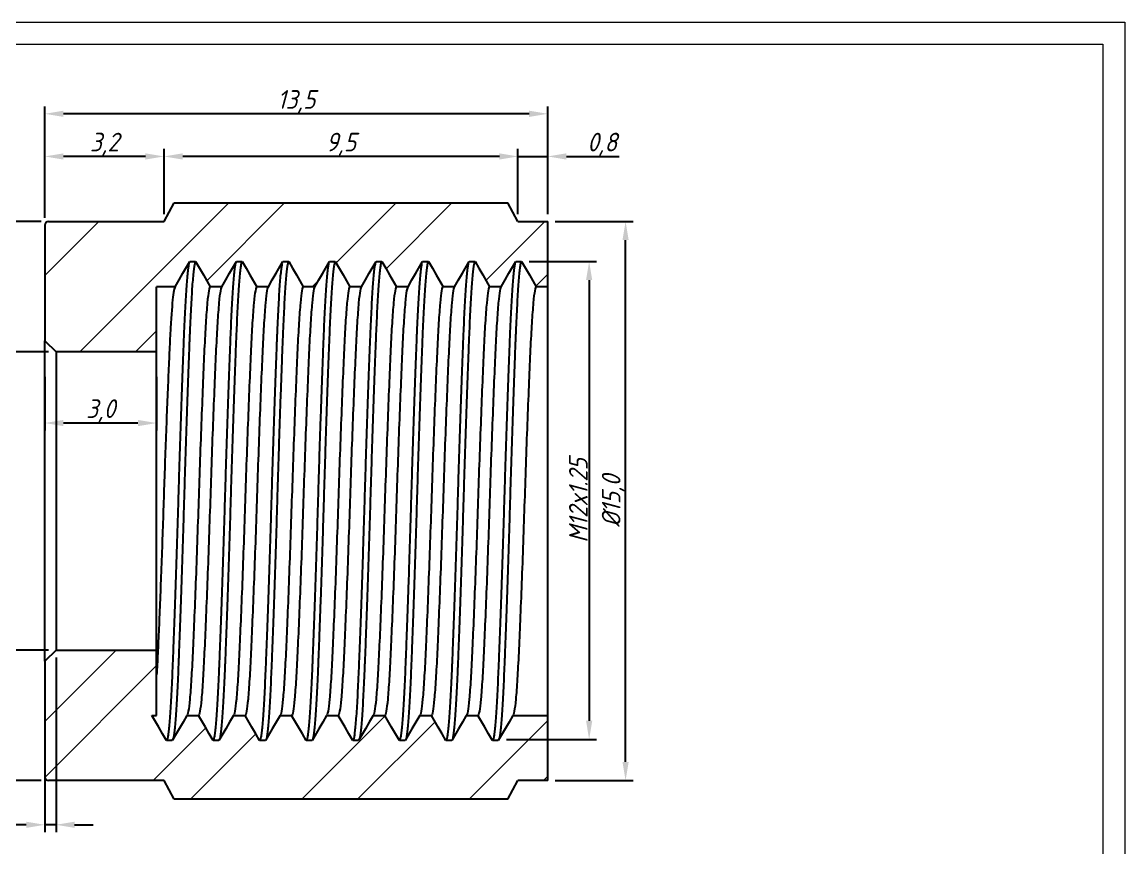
# Model space of a CAD drawing. Header units: millimetres. Extents: x 911.1 to 971.4, y 591.9 to 633.9.
# Drawn here: x 941.78 to 971.38, y 611.78 to 633.94 of the extents above; entities that cross this region are included whole.
import ezdxf

# ---------------------------------------------------------------- set-up
doc = ezdxf.new("R2010")
doc.units = ezdxf.units.MM
doc.linetypes.add('SLD-Solid', pattern=[0])
doc.styles.add('GENISO', font='geniso.shx', dxfattribs={"oblique": 15})
doc.dimstyles.new('Scale', dxfattribs={"dimscale": 0.2, "dimtxt": 2.5, "dimasz": 2.5, "dimexe": 1, "dimexo": 1, "dimgap": 0.2, "dimtad": 1, "dimdec": 1, "dimzin": 0, "dimtxsty": 'GENISO', "dimcen": 2.5, "dimclrd": 1, "dimclre": 1, "dimclrt": 7, "dimadec": 0, "dimazin": 0, "dimtfac": 1, "dimtdec": 1, "dimtmove": 0, "dimatfit": 3, "dimfxl": 1, "dimtzin": 0, "dimlwd": -1, "dimlwe": -1, "dimarcsym": 0})
pattern_1 = [(45, (903.445, 540.3032), (-2.24506, 2.24506), []), (45, (904.9416, 540.3032), (-2.24506, 2.24506), [])]

# ---------------------------------------------------------------- blocks, each defined once
blk = doc.blocks.new('*D64')
at = {"color": 1, "transparency": 16777216}
for p, q in [((942.389, 628.687), (942.389, 631.676)), ((955.389, 631.476), (942.889, 631.476)), ((955.889, 628.787), (955.889, 631.676))]:
    blk.add_line(p, q, dxfattribs=at)
for points in [[(942.889, 631.559), (942.889, 631.393), (942.389, 631.476)], [(955.389, 631.559), (955.389, 631.393), (955.889, 631.476)]]:
    blk.add_solid(points, dxfattribs=at)
at = {"layer": 'Defpoints', "color": 0, "transparency": 16777216}
for p in [(942.389, 631.476), (942.389, 628.487), (955.889, 628.587)]:
    blk.add_point(p, dxfattribs=at)
at = {"color": 7, "transparency": 16777216, "insert": (949.139, 631.803), "char_height": 0.5, "attachment_point": 5, "style": 'GENISO'}
blk.add_mtext('13,5', dxfattribs=at)
blk = doc.blocks.new('*D65')
at = {"color": 1, "transparency": 16777216}
for p, q in [((954.589, 630.332), (954.089, 630.332)), ((955.089, 628.787), (955.089, 630.532)), ((955.089, 630.332), (955.889, 630.332)), ((955.889, 628.787), (955.889, 630.532)), ((956.389, 630.332), (957.808, 630.332))]:
    blk.add_line(p, q, dxfattribs=at)
for points in [[(954.589, 630.415), (954.589, 630.248), (955.089, 630.332)], [(956.389, 630.415), (956.389, 630.248), (955.889, 630.332)]]:
    blk.add_solid(points, dxfattribs=at)
at = {"layer": 'Defpoints', "color": 0, "transparency": 16777216}
for p in [(955.089, 630.332), (955.089, 628.587), (955.889, 628.587)]:
    blk.add_point(p, dxfattribs=at)
at = {"color": 7, "transparency": 16777216, "insert": (957.349, 630.659), "char_height": 0.5, "attachment_point": 5, "style": 'GENISO'}
blk.add_mtext('0,8', dxfattribs=at)
blk = doc.blocks.new('*D66')
at = {"color": 1, "transparency": 16777216}
for p, q in [((945.589, 628.787), (945.589, 630.532)), ((954.589, 630.332), (946.089, 630.332)), ((955.089, 628.787), (955.089, 630.532))]:
    blk.add_line(p, q, dxfattribs=at)
for points in [[(946.089, 630.415), (946.089, 630.248), (945.589, 630.332)], [(954.589, 630.415), (954.589, 630.248), (955.089, 630.332)]]:
    blk.add_solid(points, dxfattribs=at)
at = {"layer": 'Defpoints', "color": 0, "transparency": 16777216}
for p in [(945.589, 630.332), (945.589, 628.587), (955.089, 628.587)]:
    blk.add_point(p, dxfattribs=at)
at = {"color": 7, "transparency": 16777216, "insert": (950.339, 630.659), "char_height": 0.5, "attachment_point": 5, "style": 'GENISO'}
blk.add_mtext('9,5', dxfattribs=at)
blk = doc.blocks.new('*D67')
at = {"color": 1, "transparency": 16777216}
for p, q in [((942.389, 628.687), (942.389, 630.532)), ((945.089, 630.332), (942.889, 630.332)), ((945.589, 628.787), (945.589, 630.532))]:
    blk.add_line(p, q, dxfattribs=at)
for points in [[(942.889, 630.415), (942.889, 630.248), (942.389, 630.332)], [(945.089, 630.415), (945.089, 630.248), (945.589, 630.332)]]:
    blk.add_solid(points, dxfattribs=at)
at = {"layer": 'Defpoints', "color": 0, "transparency": 16777216}
for p in [(942.389, 630.332), (942.389, 628.487), (945.589, 628.587)]:
    blk.add_point(p, dxfattribs=at)
at = {"color": 7, "transparency": 16777216, "insert": (943.989, 630.659), "char_height": 0.5, "attachment_point": 5, "style": 'GENISO'}
blk.add_mtext('3,2', dxfattribs=at)
blk = doc.blocks.new('*D69')
at = {"color": 1, "transparency": 16777216}
for p, q in [((942.289, 628.587), (939.89, 628.587)), ((940.09, 628.087), (940.09, 614.087)), ((942.289, 613.587), (939.89, 613.587))]:
    blk.add_line(p, q, dxfattribs=at)
for points in [[(940.007, 628.087), (940.173, 628.087), (940.09, 628.587)], [(940.007, 614.087), (940.173, 614.087), (940.09, 613.587)]]:
    blk.add_solid(points, dxfattribs=at)
at = {"layer": 'Defpoints', "color": 0, "transparency": 16777216}
for p in [(942.489, 628.587), (940.09, 613.587), (942.489, 613.587)]:
    blk.add_point(p, dxfattribs=at)
at = {"color": 7, "transparency": 16777216, "insert": (939.762, 621.087), "char_height": 0.5, "attachment_point": 5, "rotation": 90, "style": 'GENISO'}
blk.add_mtext('%%C15,0', dxfattribs=at)
blk = doc.blocks.new('*D70')
at = {"color": 1, "transparency": 16777216}
for p, q in [((942.489, 625.087), (941.031, 625.087)), ((941.231, 617.587), (941.231, 624.587)), ((942.489, 617.087), (941.031, 617.087))]:
    blk.add_line(p, q, dxfattribs=at)
for points in [[(941.147, 624.587), (941.314, 624.587), (941.231, 625.087)], [(941.147, 617.587), (941.314, 617.587), (941.231, 617.087)]]:
    blk.add_solid(points, dxfattribs=at)
at = {"layer": 'Defpoints', "color": 0, "transparency": 16777216}
for p in [(941.231, 625.087), (942.689, 625.087), (942.689, 617.087)]:
    blk.add_point(p, dxfattribs=at)
at = {"color": 7, "transparency": 16777216, "insert": (940.903, 621.087), "char_height": 0.5, "attachment_point": 5, "rotation": 90, "style": 'GENISO'}
blk.add_mtext('%%C8,0', dxfattribs=at)
blk = doc.blocks.new('*D71')
at = {"color": 1, "transparency": 16777216}
for p, q in [((942.689, 616.887), (942.689, 612.201)), ((942.389, 616.587), (942.389, 612.201)), ((941.889, 612.401), (939.006, 612.401)), ((942.689, 612.401), (942.389, 612.401)), ((943.189, 612.401), (943.689, 612.401))]:
    blk.add_line(p, q, dxfattribs=at)
for points in [[(941.889, 612.484), (941.889, 612.317), (942.389, 612.401)], [(943.189, 612.484), (943.189, 612.317), (942.689, 612.401)]]:
    blk.add_solid(points, dxfattribs=at)
at = {"layer": 'Defpoints', "color": 0, "transparency": 16777216}
for p in [(942.689, 617.087), (942.389, 616.787), (942.389, 612.401)]:
    blk.add_point(p, dxfattribs=at)
at = {"color": 7, "transparency": 16777216, "insert": (940.197, 612.728), "char_height": 0.5, "attachment_point": 5, "style": 'GENISO'}
blk.add_mtext('0,3x45%%D', dxfattribs=at)
blk = doc.blocks.new('*D72')
at = {"color": 1, "transparency": 16777216}
for p, q in [((942.389, 624.421), (942.389, 622.979)), ((945.389, 624.421), (945.389, 622.979)), ((944.889, 623.179), (942.889, 623.179))]:
    blk.add_line(p, q, dxfattribs=at)
for points in [[(942.889, 623.263), (942.889, 623.096), (942.389, 623.179)], [(944.889, 623.263), (944.889, 623.096), (945.389, 623.179)]]:
    blk.add_solid(points, dxfattribs=at)
at = {"layer": 'Defpoints', "color": 0, "transparency": 16777216}
for p in [(942.389, 624.621), (945.389, 624.621), (942.389, 623.179)]:
    blk.add_point(p, dxfattribs=at)
at = {"color": 7, "transparency": 16777216, "insert": (943.889, 623.507), "char_height": 0.5, "attachment_point": 5, "style": 'GENISO'}
blk.add_mtext('3,0', dxfattribs=at)
blk = doc.blocks.new('*D73')
at = {"color": 1, "transparency": 16777216}
for p, q in [((955.386, 627.514), (957.199, 627.514)), ((956.999, 627.014), (956.999, 615.192)), ((954.779, 614.692), (957.199, 614.692))]:
    blk.add_line(p, q, dxfattribs=at)
for points in [[(956.916, 627.014), (957.083, 627.014), (956.999, 627.514)], [(956.916, 615.192), (957.083, 615.192), (956.999, 614.692)]]:
    blk.add_solid(points, dxfattribs=at)
at = {"layer": 'Defpoints', "color": 0, "transparency": 16777216}
for p in [(955.186, 627.514), (954.579, 614.692), (956.999, 614.692)]:
    blk.add_point(p, dxfattribs=at)
at = {"color": 7, "transparency": 16777216, "insert": (956.709, 621.103), "char_height": 0.5, "attachment_point": 5, "rotation": 90, "style": 'GENISO'}
blk.add_mtext('M12x1.25', dxfattribs=at)
blk = doc.blocks.new('*D74')
at = {"color": 1, "transparency": 16777216}
for p, q in [((956.089, 628.587), (958.177, 628.587)), ((957.977, 614.087), (957.977, 628.087)), ((956.089, 613.587), (958.177, 613.587))]:
    blk.add_line(p, q, dxfattribs=at)
for points in [[(957.894, 628.087), (958.06, 628.087), (957.977, 628.587)], [(957.894, 614.087), (958.06, 614.087), (957.977, 613.587)]]:
    blk.add_solid(points, dxfattribs=at)
at = {"layer": 'Defpoints', "color": 0, "transparency": 16777216}
for p in [(955.889, 628.587), (957.977, 628.587), (955.889, 613.587)]:
    blk.add_point(p, dxfattribs=at)
at = {"color": 7, "transparency": 16777216, "insert": (957.649, 621.087), "char_height": 0.5, "attachment_point": 5, "rotation": 90, "style": 'GENISO'}
blk.add_mtext('%%C15,0', dxfattribs=at)

msp = doc.modelspace()

# ---------------------------------------------------------------- hatches: boundary and pattern name
at = {"linetype": 'Continuous', "lineweight": 18}
h = msp.add_hatch(dxfattribs=at)
h.set_pattern_fill('ANSI32', color=256, scale=0.333333, style=0)
h.set_pattern_definition(pattern_1)
edge = h.paths.add_edge_path(flags=0)
edge.add_line((953.389, 626.837), (953.78, 627.514))
edge.add_line((953.78, 627.514), (953.936, 627.514))
edge.add_line((953.936, 627.514), (954.327, 626.837))
edge.add_line((954.327, 626.837), (954.639, 626.837))
edge.add_line((954.639, 626.837), (955.03, 627.514))
edge.add_line((955.03, 627.514), (955.186, 627.514))
edge.add_line((955.186, 627.514), (955.577, 626.837))
edge.add_line((955.577, 626.837), (955.889, 626.837))
edge.add_line((955.889, 626.837), (955.889, 628.587))
edge.add_line((955.889, 628.587), (955.089, 628.587))
edge.add_line((955.089, 628.587), (954.819, 629.087))
edge.add_line((954.819, 629.087), (945.86, 629.087))
edge.add_line((945.86, 629.087), (945.589, 628.587))
edge.add_line((945.589, 628.587), (942.489, 628.587))
edge.add_arc((942.489, 628.487), 0.1, 90, 180)
edge.add_line((942.389, 628.487), (942.389, 625.387))
edge.add_line((942.389, 625.387), (942.689, 625.087))
edge.add_line((942.689, 625.087), (945.389, 625.087))
edge.add_line((945.389, 625.087), (945.389, 626.837))
edge.add_line((945.389, 626.837), (945.889, 626.837))
edge.add_line((945.889, 626.837), (946.28, 627.514))
edge.add_line((946.28, 627.514), (946.436, 627.514))
edge.add_line((946.436, 627.514), (946.827, 626.837))
edge.add_line((946.827, 626.837), (947.139, 626.837))
edge.add_line((947.139, 626.837), (947.53, 627.514))
edge.add_line((947.53, 627.514), (947.686, 627.514))
edge.add_line((947.686, 627.514), (948.077, 626.837))
edge.add_line((948.077, 626.837), (948.389, 626.837))
edge.add_line((948.389, 626.837), (948.78, 627.514))
edge.add_line((948.78, 627.514), (948.936, 627.514))
edge.add_line((948.936, 627.514), (949.327, 626.837))
edge.add_line((949.327, 626.837), (949.639, 626.837))
edge.add_line((949.639, 626.837), (950.03, 627.514))
edge.add_line((950.03, 627.514), (950.186, 627.514))
edge.add_line((950.186, 627.514), (950.577, 626.837))
edge.add_line((950.577, 626.837), (950.889, 626.837))
edge.add_line((950.889, 626.837), (951.28, 627.514))
edge.add_line((951.28, 627.514), (951.436, 627.514))
edge.add_line((951.436, 627.514), (951.827, 626.837))
edge.add_line((951.827, 626.837), (952.139, 626.837))
edge.add_line((952.139, 626.837), (952.53, 627.514))
edge.add_line((952.53, 627.514), (952.686, 627.514))
edge.add_line((952.686, 627.514), (953.077, 626.837))
edge.add_line((953.077, 626.837), (953.389, 626.837))
h = msp.add_hatch(dxfattribs=at)
h.set_pattern_fill('ANSI32', color=256, scale=0.333333, style=0)
h.set_pattern_definition(pattern_1)
edge = h.paths.add_edge_path(flags=0)
edge.add_line((953.311, 614.661), (953.155, 614.661))
edge.add_line((953.155, 614.661), (952.764, 615.337))
edge.add_line((952.764, 615.337), (952.452, 615.337))
edge.add_line((952.452, 615.337), (952.061, 614.661))
edge.add_line((952.061, 614.661), (951.905, 614.661))
edge.add_line((951.905, 614.661), (951.514, 615.337))
edge.add_line((951.514, 615.337), (951.202, 615.337))
edge.add_line((951.202, 615.337), (950.811, 614.661))
edge.add_line((950.811, 614.661), (950.655, 614.661))
edge.add_line((950.655, 614.661), (950.264, 615.337))
edge.add_line((950.264, 615.337), (949.952, 615.337))
edge.add_line((949.952, 615.337), (949.561, 614.661))
edge.add_line((949.561, 614.661), (949.405, 614.661))
edge.add_line((949.405, 614.661), (949.014, 615.337))
edge.add_line((949.014, 615.337), (948.702, 615.337))
edge.add_line((948.702, 615.337), (948.311, 614.661))
edge.add_line((948.311, 614.661), (948.155, 614.661))
edge.add_line((948.155, 614.661), (947.764, 615.337))
edge.add_line((947.764, 615.337), (947.452, 615.337))
edge.add_line((947.452, 615.337), (947.061, 614.661))
edge.add_line((947.061, 614.661), (946.905, 614.661))
edge.add_line((946.905, 614.661), (946.514, 615.337))
edge.add_line((946.514, 615.337), (946.202, 615.337))
edge.add_line((946.202, 615.337), (945.811, 614.661))
edge.add_line((945.811, 614.661), (945.655, 614.661))
edge.add_line((945.655, 614.661), (945.264, 615.337))
edge.add_line((945.264, 615.337), (945.389, 615.337))
edge.add_line((945.389, 615.337), (945.389, 617.087))
edge.add_line((945.389, 617.087), (942.689, 617.087))
edge.add_line((942.689, 617.087), (942.389, 616.787))
edge.add_line((942.389, 616.787), (942.389, 613.687))
edge.add_arc((942.489, 613.687), 0.1, 180, 270)
edge.add_line((942.489, 613.587), (945.589, 613.587))
edge.add_line((945.589, 613.587), (945.86, 613.087))
edge.add_line((945.86, 613.087), (954.819, 613.087))
edge.add_line((954.819, 613.087), (955.089, 613.587))
edge.add_line((955.089, 613.587), (955.889, 613.587))
edge.add_line((955.889, 613.587), (955.889, 615.337))
edge.add_line((955.889, 615.337), (954.952, 615.337))
edge.add_line((954.952, 615.337), (954.561, 614.661))
edge.add_line((954.561, 614.661), (954.405, 614.661))
edge.add_line((954.405, 614.661), (954.014, 615.337))
edge.add_line((954.014, 615.337), (953.702, 615.337))
edge.add_line((953.702, 615.337), (953.311, 614.661))

# ---------------------------------------------------------------- linework, layer by layer
at = {"linetype": 'Continuous', "lineweight": 25}
for p, q in [((945.589, 628.587), (945.86, 629.087)), ((945.86, 629.087), (954.819, 629.087)), ((955.089, 628.587), (954.819, 629.087)), ((942.389, 628.487), (942.389, 625.387)), ((942.489, 628.587), (945.589, 628.587)), ((955.089, 628.587), (955.889, 628.587)), ((955.889, 626.837), (955.889, 628.587)), ((946.28, 627.514), (946.436, 627.514)), ((947.53, 627.514), (947.686, 627.514)), ((948.78, 627.514), (948.936, 627.514)), ((950.03, 627.514), (950.186, 627.514)), ((951.28, 627.514), (951.436, 627.514)), ((952.53, 627.514), (952.686, 627.514)), ((953.78, 627.514), (953.936, 627.514)), ((955.03, 627.514), (955.186, 627.514)), ((945.889, 626.837), (945.389, 626.837)), ((945.389, 625.087), (945.389, 626.837)), ((947.139, 626.837), (946.827, 626.837)), ((948.389, 626.837), (948.077, 626.837)), ((949.639, 626.837), (949.327, 626.837)), ((950.889, 626.837), (950.577, 626.837)), ((952.139, 626.837), (951.827, 626.837)), ((953.389, 626.837), (953.077, 626.837)), ((954.639, 626.837), (954.327, 626.837)), ((955.889, 626.837), (955.577, 626.837)), ((955.889, 615.337), (955.889, 626.837)), ((942.389, 625.387), (942.689, 625.087)), ((942.389, 616.787), (942.389, 625.387)), ((945.389, 625.087), (942.689, 625.087)), ((942.689, 625.087), (942.689, 617.087)), ((945.389, 617.087), (945.389, 625.087)), ((942.689, 617.087), (942.389, 616.787)), ((942.689, 617.087), (945.389, 617.087)), ((945.389, 615.337), (945.389, 617.087)), ((942.389, 616.787), (942.389, 613.687)), ((945.264, 615.337), (945.389, 615.337)), ((946.202, 615.337), (946.514, 615.337)), ((947.452, 615.337), (947.764, 615.337)), ((948.702, 615.337), (949.014, 615.337)), ((949.952, 615.337), (950.264, 615.337)), ((951.202, 615.337), (951.514, 615.337)), ((952.452, 615.337), (952.764, 615.337)), ((953.702, 615.337), (954.014, 615.337)), ((954.952, 615.337), (955.889, 615.337)), ((955.889, 613.587), (955.889, 615.337)), ((945.811, 614.661), (945.655, 614.661)), ((947.061, 614.661), (946.905, 614.661)), ((948.311, 614.661), (948.155, 614.661)), ((949.561, 614.661), (949.405, 614.661)), ((950.811, 614.661), (950.655, 614.661)), ((952.061, 614.661), (951.905, 614.661)), ((953.311, 614.661), (953.155, 614.661)), ((954.561, 614.661), (954.405, 614.661)), ((945.589, 613.587), (942.489, 613.587)), ((945.86, 613.087), (945.589, 613.587)), ((954.819, 613.087), (955.089, 613.587)), ((955.889, 613.587), (955.089, 613.587)), ((954.819, 613.087), (945.86, 613.087))]:
    msp.add_line(p, q, dxfattribs=at)
at = {"linetype": 'SLD-Solid', "lineweight": 15}
for points in [[(911.138, 633.937), (971.381, 633.937), (971.381, 591.855), (911.138, 591.855)], [(911.728, 633.346), (970.79, 633.346), (970.79, 592.446), (911.728, 592.446)]]:
    msp.add_lwpolyline(points, close=True, dxfattribs=at)
at = {"linetype": 'Continuous', "lineweight": 25, "flags": 128}
for points in [[(945.889, 626.837), (945.993, 627.017), (946.097, 627.197), (946.28, 627.514)], [(946.436, 627.514), (946.54, 627.334), (946.644, 627.154), (946.827, 626.837)], [(947.139, 626.837), (947.243, 627.017), (947.347, 627.197), (947.53, 627.514)], [(947.686, 627.514), (947.79, 627.334), (947.894, 627.154), (948.077, 626.837)], [(948.389, 626.837), (948.493, 627.017), (948.597, 627.197), (948.78, 627.514)], [(948.936, 627.514), (949.04, 627.334), (949.144, 627.154), (949.327, 626.837)], [(949.639, 626.837), (949.743, 627.017), (949.847, 627.197), (950.03, 627.514)], [(950.186, 627.514), (950.29, 627.334), (950.394, 627.154), (950.577, 626.837)], [(950.889, 626.837), (950.993, 627.017), (951.097, 627.197), (951.28, 627.514)], [(951.436, 627.514), (951.54, 627.334), (951.644, 627.154), (951.827, 626.837)], [(952.139, 626.837), (952.243, 627.017), (952.347, 627.197), (952.53, 627.514)], [(952.686, 627.514), (952.79, 627.334), (952.894, 627.154), (953.077, 626.837)], [(953.389, 626.837), (953.493, 627.017), (953.597, 627.197), (953.78, 627.514)], [(953.936, 627.514), (954.04, 627.334), (954.144, 627.154), (954.327, 626.837)], [(954.639, 626.837), (954.743, 627.017), (954.847, 627.197), (955.03, 627.514)], [(955.186, 627.514), (955.29, 627.334), (955.394, 627.154), (955.577, 626.837)], [(945.655, 614.661), (945.551, 614.84), (945.447, 615.02), (945.264, 615.337)], [(946.202, 615.337), (946.098, 615.158), (945.994, 614.978), (945.811, 614.661)], [(946.905, 614.661), (946.801, 614.84), (946.697, 615.02), (946.514, 615.337)], [(947.452, 615.337), (947.348, 615.158), (947.244, 614.978), (947.061, 614.661)], [(948.155, 614.661), (948.051, 614.84), (947.947, 615.02), (947.764, 615.337)], [(948.702, 615.337), (948.598, 615.158), (948.494, 614.978), (948.311, 614.661)], [(949.405, 614.661), (949.301, 614.84), (949.197, 615.02), (949.014, 615.337)], [(949.952, 615.337), (949.848, 615.158), (949.744, 614.978), (949.561, 614.661)], [(950.655, 614.661), (950.551, 614.84), (950.447, 615.02), (950.264, 615.337)], [(951.202, 615.337), (951.098, 615.158), (950.994, 614.978), (950.811, 614.661)], [(951.905, 614.661), (951.801, 614.84), (951.697, 615.02), (951.514, 615.337)], [(952.452, 615.337), (952.348, 615.158), (952.244, 614.978), (952.061, 614.661)], [(953.155, 614.661), (953.051, 614.84), (952.947, 615.02), (952.764, 615.337)], [(953.702, 615.337), (953.598, 615.158), (953.494, 614.978), (953.311, 614.661)], [(954.405, 614.661), (954.301, 614.84), (954.197, 615.02), (954.014, 615.337)], [(954.952, 615.337), (954.848, 615.158), (954.744, 614.978), (954.561, 614.661)]]:
    msp.add_lwpolyline(points, dxfattribs=at)
at = {"linetype": 'Continuous', "lineweight": 25}
for centre, start, end in [((942.489, 628.487), 90, 180), ((942.489, 613.687), 180, 270)]:
    msp.add_arc(centre, 0.1, start, end, dxfattribs=at)
for points, knots in [([(946.261, 627.482), (946.256, 627.463), (946.245, 627.423), (946.228, 627.301), (946.21, 627.129), (946.192, 626.91), (946.174, 626.647), (946.157, 626.346), (946.14, 626.008), (946.123, 625.635), (946.107, 625.226), (946.09, 624.78), (946.072, 624.301), (946.054, 623.793), (946.036, 623.267), (946.018, 622.728), (946, 622.183), (945.984, 621.635), (945.967, 621.084), (945.951, 620.529), (945.933, 619.972), (945.916, 619.417), (945.898, 618.872), (945.88, 618.347), (945.862, 617.848), (945.844, 617.379), (945.827, 616.941), (945.811, 616.535), (945.794, 616.16), (945.777, 615.817), (945.759, 615.512), (945.741, 615.249), (945.723, 615.033), (945.705, 614.865), (945.688, 614.747), (945.671, 614.674), (945.66, 614.665), (945.655, 614.661)], [0, 0, 0, 0, 0.025606, 0.054639, 0.08384, 0.113095, 0.141768, 0.170272, 0.198503, 0.226363, 0.254732, 0.283485, 0.312518, 0.341719, 0.370974, 0.399647, 0.428151, 0.456382, 0.484242, 0.512611, 0.541364, 0.570397, 0.599598, 0.628853, 0.657526, 0.68603, 0.714261, 0.742121, 0.77049, 0.799243, 0.828276, 0.857477, 0.886732, 0.915405, 0.943909, 0.972141, 1, 1, 1, 1]), ([(946.436, 627.514), (946.431, 627.509), (946.419, 627.5), (946.402, 627.424), (946.384, 627.302), (946.366, 627.129), (946.348, 626.91), (946.33, 626.647), (946.313, 626.346), (946.296, 626.008), (946.28, 625.635), (946.263, 625.226), (946.246, 624.78), (946.228, 624.301), (946.21, 623.793), (946.192, 623.267), (946.174, 622.728), (946.157, 622.183), (946.14, 621.635), (946.123, 621.084), (946.107, 620.529), (946.09, 619.972), (946.072, 619.417), (946.054, 618.872), (946.036, 618.347), (946.018, 617.848), (946, 617.379), (945.984, 616.941), (945.967, 616.535), (945.951, 616.16), (945.933, 615.817), (945.916, 615.512), (945.898, 615.249), (945.88, 615.033), (945.862, 614.866), (945.845, 614.749), (945.834, 614.71), (945.829, 614.692)], [0, 0, 0, 0, 0.028364, 0.057112, 0.086139, 0.115334, 0.144584, 0.173252, 0.201751, 0.229977, 0.257831, 0.286195, 0.314943, 0.34397, 0.373166, 0.402415, 0.431083, 0.459582, 0.487808, 0.515662, 0.544026, 0.572774, 0.601801, 0.630997, 0.660246, 0.688914, 0.717413, 0.745639, 0.773493, 0.801858, 0.830605, 0.859632, 0.888828, 0.918077, 0.946745, 0.975244, 1, 1, 1, 1]), ([(947.507, 627.463), (947.503, 627.45), (947.494, 627.414), (947.478, 627.3), (947.46, 627.129), (947.442, 626.91), (947.424, 626.647), (947.407, 626.346), (947.39, 626.008), (947.373, 625.635), (947.357, 625.226), (947.34, 624.78), (947.322, 624.301), (947.304, 623.793), (947.286, 623.267), (947.268, 622.728), (947.25, 622.183), (947.234, 621.635), (947.217, 621.084), (947.201, 620.529), (947.183, 619.972), (947.166, 619.417), (947.148, 618.872), (947.13, 618.347), (947.112, 617.848), (947.094, 617.379), (947.077, 616.941), (947.061, 616.535), (947.044, 616.16), (947.027, 615.817), (947.009, 615.512), (946.991, 615.249), (946.973, 615.033), (946.955, 614.865), (946.938, 614.747), (946.921, 614.674), (946.91, 614.665), (946.905, 614.661)], [0, 0, 0, 0, 0.018426, 0.047672, 0.077088, 0.106559, 0.135443, 0.164158, 0.192597, 0.220662, 0.24924, 0.278205, 0.307452, 0.336868, 0.366338, 0.395222, 0.423937, 0.452376, 0.480441, 0.50902, 0.537985, 0.567231, 0.596647, 0.626118, 0.655002, 0.683716, 0.712156, 0.740221, 0.768799, 0.797764, 0.82701, 0.856427, 0.885897, 0.914781, 0.943496, 0.971935, 1, 1, 1, 1]), ([(947.686, 627.514), (947.681, 627.509), (947.669, 627.5), (947.652, 627.424), (947.634, 627.302), (947.616, 627.129), (947.598, 626.91), (947.58, 626.647), (947.563, 626.346), (947.546, 626.008), (947.53, 625.635), (947.513, 625.226), (947.496, 624.78), (947.478, 624.301), (947.46, 623.793), (947.442, 623.267), (947.424, 622.728), (947.407, 622.183), (947.39, 621.635), (947.373, 621.084), (947.357, 620.529), (947.34, 619.972), (947.322, 619.417), (947.304, 618.872), (947.286, 618.347), (947.268, 617.848), (947.25, 617.379), (947.234, 616.941), (947.217, 616.535), (947.201, 616.16), (947.183, 615.817), (947.166, 615.512), (947.148, 615.249), (947.13, 615.033), (947.112, 614.866), (947.095, 614.749), (947.084, 614.71), (947.079, 614.692)], [0, 0, 0, 0, 0.028364, 0.057112, 0.086139, 0.115334, 0.144584, 0.173252, 0.201751, 0.229977, 0.257831, 0.286195, 0.314943, 0.34397, 0.373166, 0.402415, 0.431083, 0.459582, 0.487808, 0.515662, 0.544026, 0.572774, 0.601801, 0.630997, 0.660246, 0.688914, 0.717413, 0.745639, 0.773493, 0.801858, 0.830605, 0.859632, 0.888828, 0.918077, 0.946745, 0.975244, 1, 1, 1, 1]), ([(948.757, 627.463), (948.753, 627.45), (948.744, 627.414), (948.728, 627.3), (948.71, 627.129), (948.692, 626.91), (948.674, 626.647), (948.657, 626.346), (948.64, 626.008), (948.623, 625.635), (948.607, 625.226), (948.59, 624.78), (948.572, 624.301), (948.554, 623.793), (948.536, 623.267), (948.518, 622.728), (948.5, 622.183), (948.484, 621.635), (948.467, 621.084), (948.451, 620.529), (948.433, 619.972), (948.416, 619.417), (948.398, 618.872), (948.38, 618.347), (948.362, 617.848), (948.344, 617.379), (948.327, 616.941), (948.311, 616.535), (948.294, 616.16), (948.277, 615.817), (948.259, 615.512), (948.241, 615.249), (948.223, 615.033), (948.205, 614.865), (948.188, 614.747), (948.171, 614.674), (948.16, 614.665), (948.155, 614.661)], [0, 0, 0, 0, 0.018426, 0.047672, 0.077088, 0.106559, 0.135443, 0.164158, 0.192597, 0.220662, 0.24924, 0.278205, 0.307452, 0.336868, 0.366338, 0.395222, 0.423937, 0.452376, 0.480441, 0.50902, 0.537985, 0.567231, 0.596647, 0.626118, 0.655002, 0.683716, 0.712156, 0.740221, 0.768799, 0.797764, 0.82701, 0.856427, 0.885897, 0.914781, 0.943496, 0.971935, 1, 1, 1, 1]), ([(948.936, 627.514), (948.931, 627.509), (948.919, 627.5), (948.902, 627.424), (948.884, 627.302), (948.866, 627.129), (948.848, 626.91), (948.83, 626.647), (948.813, 626.346), (948.796, 626.008), (948.78, 625.635), (948.763, 625.226), (948.746, 624.78), (948.728, 624.301), (948.71, 623.793), (948.692, 623.267), (948.674, 622.728), (948.657, 622.183), (948.64, 621.635), (948.623, 621.084), (948.607, 620.529), (948.59, 619.972), (948.572, 619.417), (948.554, 618.872), (948.536, 618.347), (948.518, 617.848), (948.5, 617.379), (948.484, 616.941), (948.467, 616.535), (948.451, 616.16), (948.433, 615.817), (948.416, 615.512), (948.398, 615.249), (948.38, 615.033), (948.362, 614.866), (948.345, 614.749), (948.334, 614.71), (948.329, 614.692)], [0, 0, 0, 0, 0.028364, 0.057112, 0.086139, 0.115334, 0.144584, 0.173252, 0.201751, 0.229977, 0.257831, 0.286195, 0.314943, 0.34397, 0.373166, 0.402415, 0.431083, 0.459582, 0.487808, 0.515662, 0.544026, 0.572774, 0.601801, 0.630997, 0.660246, 0.688914, 0.717413, 0.745639, 0.773493, 0.801858, 0.830605, 0.859632, 0.888828, 0.918077, 0.946745, 0.975244, 1, 1, 1, 1]), ([(950.007, 627.463), (950.003, 627.45), (949.994, 627.414), (949.978, 627.3), (949.96, 627.129), (949.942, 626.91), (949.924, 626.647), (949.907, 626.346), (949.89, 626.008), (949.873, 625.635), (949.857, 625.226), (949.84, 624.78), (949.822, 624.301), (949.804, 623.793), (949.786, 623.267), (949.768, 622.728), (949.75, 622.183), (949.734, 621.635), (949.717, 621.084), (949.701, 620.529), (949.683, 619.972), (949.666, 619.417), (949.648, 618.872), (949.63, 618.347), (949.612, 617.848), (949.594, 617.379), (949.577, 616.941), (949.561, 616.535), (949.544, 616.16), (949.527, 615.817), (949.509, 615.512), (949.491, 615.249), (949.473, 615.033), (949.455, 614.865), (949.438, 614.747), (949.421, 614.674), (949.41, 614.665), (949.405, 614.661)], [0, 0, 0, 0, 0.018426, 0.047672, 0.077088, 0.106559, 0.135443, 0.164158, 0.192597, 0.220662, 0.24924, 0.278205, 0.307452, 0.336868, 0.366338, 0.395222, 0.423937, 0.452376, 0.480441, 0.50902, 0.537985, 0.567231, 0.596647, 0.626118, 0.655002, 0.683716, 0.712156, 0.740221, 0.768799, 0.797764, 0.82701, 0.856427, 0.885897, 0.914781, 0.943496, 0.971935, 1, 1, 1, 1]), ([(950.186, 627.514), (950.181, 627.509), (950.169, 627.5), (950.152, 627.424), (950.134, 627.302), (950.116, 627.129), (950.098, 626.91), (950.08, 626.647), (950.063, 626.346), (950.046, 626.008), (950.03, 625.635), (950.013, 625.226), (949.996, 624.78), (949.978, 624.301), (949.96, 623.793), (949.942, 623.267), (949.924, 622.728), (949.907, 622.183), (949.89, 621.635), (949.873, 621.084), (949.857, 620.529), (949.84, 619.972), (949.822, 619.417), (949.804, 618.872), (949.786, 618.347), (949.768, 617.848), (949.75, 617.379), (949.734, 616.941), (949.717, 616.535), (949.701, 616.16), (949.683, 615.817), (949.666, 615.512), (949.648, 615.249), (949.63, 615.033), (949.612, 614.866), (949.595, 614.749), (949.584, 614.71), (949.579, 614.692)], [0, 0, 0, 0, 0.028364, 0.057112, 0.086139, 0.115334, 0.144584, 0.173252, 0.201751, 0.229977, 0.257831, 0.286195, 0.314943, 0.34397, 0.373166, 0.402415, 0.431083, 0.459582, 0.487808, 0.515662, 0.544026, 0.572774, 0.601801, 0.630997, 0.660246, 0.688914, 0.717413, 0.745639, 0.773493, 0.801858, 0.830605, 0.859632, 0.888828, 0.918077, 0.946745, 0.975244, 1, 1, 1, 1]), ([(951.257, 627.463), (951.253, 627.45), (951.244, 627.414), (951.228, 627.3), (951.21, 627.129), (951.192, 626.91), (951.174, 626.647), (951.157, 626.346), (951.14, 626.008), (951.123, 625.635), (951.107, 625.226), (951.09, 624.78), (951.072, 624.301), (951.054, 623.793), (951.036, 623.267), (951.018, 622.728), (951, 622.183), (950.984, 621.635), (950.967, 621.084), (950.951, 620.529), (950.933, 619.972), (950.916, 619.417), (950.898, 618.872), (950.88, 618.347), (950.862, 617.848), (950.844, 617.379), (950.827, 616.941), (950.811, 616.535), (950.794, 616.16), (950.777, 615.817), (950.759, 615.512), (950.741, 615.249), (950.723, 615.033), (950.705, 614.865), (950.688, 614.747), (950.671, 614.674), (950.66, 614.665), (950.655, 614.661)], [0, 0, 0, 0, 0.018426, 0.047672, 0.077088, 0.106559, 0.135443, 0.164158, 0.192597, 0.220662, 0.24924, 0.278205, 0.307452, 0.336868, 0.366338, 0.395222, 0.423937, 0.452376, 0.480441, 0.50902, 0.537985, 0.567231, 0.596647, 0.626118, 0.655002, 0.683716, 0.712156, 0.740221, 0.768799, 0.797764, 0.82701, 0.856427, 0.885897, 0.914781, 0.943496, 0.971935, 1, 1, 1, 1]), ([(951.436, 627.514), (951.431, 627.509), (951.419, 627.5), (951.402, 627.424), (951.384, 627.302), (951.366, 627.129), (951.348, 626.91), (951.33, 626.647), (951.313, 626.346), (951.296, 626.008), (951.28, 625.635), (951.263, 625.226), (951.246, 624.78), (951.228, 624.301), (951.21, 623.793), (951.192, 623.267), (951.174, 622.728), (951.157, 622.183), (951.14, 621.635), (951.123, 621.084), (951.107, 620.529), (951.09, 619.972), (951.072, 619.417), (951.054, 618.872), (951.036, 618.347), (951.018, 617.848), (951, 617.379), (950.984, 616.941), (950.967, 616.535), (950.951, 616.16), (950.933, 615.817), (950.916, 615.512), (950.898, 615.249), (950.88, 615.033), (950.862, 614.866), (950.845, 614.749), (950.834, 614.71), (950.829, 614.692)], [0, 0, 0, 0, 0.028364, 0.057112, 0.086139, 0.115334, 0.144584, 0.173252, 0.201751, 0.229977, 0.257831, 0.286195, 0.314943, 0.34397, 0.373166, 0.402415, 0.431083, 0.459582, 0.487808, 0.515662, 0.544026, 0.572774, 0.601801, 0.630997, 0.660246, 0.688914, 0.717413, 0.745639, 0.773493, 0.801858, 0.830605, 0.859632, 0.888828, 0.918077, 0.946745, 0.975244, 1, 1, 1, 1]), ([(952.507, 627.463), (952.503, 627.45), (952.494, 627.414), (952.478, 627.3), (952.46, 627.129), (952.442, 626.91), (952.424, 626.647), (952.407, 626.346), (952.39, 626.008), (952.373, 625.635), (952.357, 625.226), (952.34, 624.78), (952.322, 624.301), (952.304, 623.793), (952.286, 623.267), (952.268, 622.728), (952.25, 622.183), (952.234, 621.635), (952.217, 621.084), (952.201, 620.529), (952.183, 619.972), (952.166, 619.417), (952.148, 618.872), (952.13, 618.347), (952.112, 617.848), (952.094, 617.379), (952.077, 616.941), (952.061, 616.535), (952.044, 616.16), (952.027, 615.817), (952.009, 615.512), (951.991, 615.249), (951.973, 615.033), (951.955, 614.865), (951.938, 614.747), (951.921, 614.674), (951.91, 614.665), (951.905, 614.661)], [0, 0, 0, 0, 0.018426, 0.047672, 0.077088, 0.106559, 0.135443, 0.164158, 0.192597, 0.220662, 0.24924, 0.278205, 0.307452, 0.336868, 0.366338, 0.395222, 0.423937, 0.452376, 0.480441, 0.50902, 0.537985, 0.567231, 0.596647, 0.626118, 0.655002, 0.683716, 0.712156, 0.740221, 0.768799, 0.797764, 0.82701, 0.856427, 0.885897, 0.914781, 0.943496, 0.971935, 1, 1, 1, 1]), ([(952.686, 627.514), (952.681, 627.509), (952.669, 627.5), (952.652, 627.424), (952.634, 627.302), (952.616, 627.129), (952.598, 626.91), (952.58, 626.647), (952.563, 626.346), (952.546, 626.008), (952.53, 625.635), (952.513, 625.226), (952.496, 624.78), (952.478, 624.301), (952.46, 623.793), (952.442, 623.267), (952.424, 622.728), (952.407, 622.183), (952.39, 621.635), (952.373, 621.084), (952.357, 620.529), (952.34, 619.972), (952.322, 619.417), (952.304, 618.872), (952.286, 618.347), (952.268, 617.848), (952.25, 617.379), (952.234, 616.941), (952.217, 616.535), (952.201, 616.16), (952.183, 615.817), (952.166, 615.512), (952.148, 615.249), (952.13, 615.033), (952.112, 614.866), (952.095, 614.749), (952.084, 614.71), (952.079, 614.692)], [0, 0, 0, 0, 0.028364, 0.057112, 0.086139, 0.115334, 0.144584, 0.173252, 0.201751, 0.229977, 0.257831, 0.286195, 0.314943, 0.34397, 0.373166, 0.402415, 0.431083, 0.459582, 0.487808, 0.515662, 0.544026, 0.572774, 0.601801, 0.630997, 0.660246, 0.688914, 0.717413, 0.745639, 0.773493, 0.801858, 0.830605, 0.859632, 0.888828, 0.918077, 0.946745, 0.975244, 1, 1, 1, 1]), ([(953.757, 627.463), (953.753, 627.45), (953.744, 627.414), (953.728, 627.3), (953.71, 627.129), (953.692, 626.91), (953.674, 626.647), (953.657, 626.346), (953.64, 626.008), (953.623, 625.635), (953.607, 625.226), (953.59, 624.78), (953.572, 624.301), (953.554, 623.793), (953.536, 623.267), (953.518, 622.728), (953.5, 622.183), (953.484, 621.635), (953.467, 621.084), (953.451, 620.529), (953.433, 619.972), (953.416, 619.417), (953.398, 618.872), (953.38, 618.347), (953.362, 617.848), (953.344, 617.379), (953.327, 616.941), (953.311, 616.535), (953.294, 616.16), (953.277, 615.817), (953.259, 615.512), (953.241, 615.249), (953.223, 615.033), (953.205, 614.865), (953.188, 614.747), (953.171, 614.674), (953.16, 614.665), (953.155, 614.661)], [0, 0, 0, 0, 0.018426, 0.047672, 0.077088, 0.106559, 0.135443, 0.164158, 0.192597, 0.220662, 0.24924, 0.278205, 0.307452, 0.336868, 0.366338, 0.395222, 0.423937, 0.452376, 0.480441, 0.50902, 0.537985, 0.567231, 0.596647, 0.626118, 0.655002, 0.683716, 0.712156, 0.740221, 0.768799, 0.797764, 0.82701, 0.856427, 0.885897, 0.914781, 0.943496, 0.971935, 1, 1, 1, 1]), ([(953.936, 627.514), (953.931, 627.509), (953.919, 627.5), (953.902, 627.424), (953.884, 627.302), (953.866, 627.129), (953.848, 626.91), (953.83, 626.647), (953.813, 626.346), (953.796, 626.008), (953.78, 625.635), (953.763, 625.226), (953.746, 624.78), (953.728, 624.301), (953.71, 623.793), (953.692, 623.267), (953.674, 622.728), (953.657, 622.183), (953.64, 621.635), (953.623, 621.084), (953.607, 620.529), (953.59, 619.972), (953.572, 619.417), (953.554, 618.872), (953.536, 618.347), (953.518, 617.848), (953.5, 617.379), (953.484, 616.941), (953.467, 616.535), (953.451, 616.16), (953.433, 615.817), (953.416, 615.512), (953.398, 615.249), (953.38, 615.033), (953.362, 614.866), (953.345, 614.749), (953.334, 614.71), (953.329, 614.692)], [0, 0, 0, 0, 0.028364, 0.057112, 0.086139, 0.115334, 0.144584, 0.173252, 0.201751, 0.229977, 0.257831, 0.286195, 0.314943, 0.34397, 0.373166, 0.402415, 0.431083, 0.459582, 0.487808, 0.515662, 0.544026, 0.572774, 0.601801, 0.630997, 0.660246, 0.688914, 0.717413, 0.745639, 0.773493, 0.801858, 0.830605, 0.859632, 0.888828, 0.918077, 0.946745, 0.975244, 1, 1, 1, 1]), ([(955.007, 627.463), (955.003, 627.45), (954.994, 627.414), (954.978, 627.3), (954.96, 627.129), (954.942, 626.91), (954.924, 626.647), (954.907, 626.346), (954.89, 626.008), (954.873, 625.635), (954.857, 625.226), (954.84, 624.78), (954.822, 624.301), (954.804, 623.793), (954.786, 623.267), (954.768, 622.728), (954.75, 622.183), (954.734, 621.635), (954.717, 621.084), (954.701, 620.529), (954.683, 619.972), (954.666, 619.417), (954.648, 618.872), (954.63, 618.347), (954.612, 617.848), (954.594, 617.379), (954.577, 616.941), (954.561, 616.535), (954.544, 616.16), (954.527, 615.817), (954.509, 615.512), (954.491, 615.249), (954.473, 615.033), (954.455, 614.865), (954.438, 614.747), (954.421, 614.674), (954.41, 614.665), (954.405, 614.661)], [0, 0, 0, 0, 0.018426, 0.047672, 0.077088, 0.106559, 0.135443, 0.164158, 0.192597, 0.220662, 0.24924, 0.278205, 0.307452, 0.336868, 0.366338, 0.395222, 0.423937, 0.452376, 0.480441, 0.50902, 0.537985, 0.567231, 0.596647, 0.626118, 0.655002, 0.683716, 0.712156, 0.740221, 0.768799, 0.797764, 0.82701, 0.856427, 0.885897, 0.914781, 0.943496, 0.971935, 1, 1, 1, 1]), ([(955.186, 627.514), (955.181, 627.509), (955.169, 627.5), (955.152, 627.424), (955.134, 627.302), (955.116, 627.129), (955.098, 626.91), (955.08, 626.647), (955.063, 626.346), (955.046, 626.008), (955.03, 625.635), (955.013, 625.226), (954.996, 624.78), (954.978, 624.301), (954.96, 623.793), (954.942, 623.267), (954.924, 622.728), (954.907, 622.183), (954.89, 621.635), (954.873, 621.084), (954.857, 620.529), (954.84, 619.972), (954.822, 619.417), (954.804, 618.872), (954.786, 618.347), (954.768, 617.848), (954.75, 617.379), (954.734, 616.941), (954.717, 616.535), (954.701, 616.16), (954.683, 615.817), (954.666, 615.512), (954.648, 615.249), (954.63, 615.033), (954.612, 614.866), (954.595, 614.749), (954.584, 614.71), (954.579, 614.692)], [0, 0, 0, 0, 0.028364, 0.057112, 0.086139, 0.115334, 0.144584, 0.173252, 0.201751, 0.229977, 0.257831, 0.286195, 0.314943, 0.34397, 0.373166, 0.402415, 0.431083, 0.459582, 0.487808, 0.515662, 0.544026, 0.572774, 0.601801, 0.630997, 0.660246, 0.688914, 0.717413, 0.745639, 0.773493, 0.801858, 0.830605, 0.859632, 0.888828, 0.918077, 0.946745, 0.975244, 1, 1, 1, 1]), ([(945.889, 626.837), (945.87, 626.837), (945.849, 626.745), (945.805, 626.368), (945.783, 626.083), (945.752, 625.55), (945.742, 625.354), (945.723, 624.937), (945.713, 624.71), (945.682, 623.978), (945.66, 623.424), (945.616, 622.261), (945.595, 621.655), (945.557, 620.478), (945.535, 619.871), (945.492, 618.711), (945.47, 618.159), (945.439, 617.432), (945.429, 617.207), (945.41, 616.793), (945.4, 616.598), (945.389, 616.422)], [0, 0, 0, 0, 0.125, 0.125, 0.25, 0.25, 0.3125, 0.3125, 0.375, 0.375, 0.5, 0.5, 0.625, 0.625, 0.75, 0.75, 0.875, 0.875, 0.9375, 0.9375, 1, 1, 1, 1]), ([(946.827, 626.837), (946.815, 626.837), (946.802, 626.802), (946.776, 626.656), (946.762, 626.545), (946.735, 626.254), (946.721, 626.072), (946.695, 625.652), (946.682, 625.412), (946.658, 624.894), (946.646, 624.604), (946.619, 623.977), (946.606, 623.64), (946.579, 622.935), (946.565, 622.569), (946.539, 621.828), (946.526, 621.454), (946.502, 620.721), (946.489, 620.347), (946.463, 619.606), (946.45, 619.239), (946.423, 618.535), (946.409, 618.197), (946.383, 617.57), (946.37, 617.281), (946.346, 616.762), (946.333, 616.523), (946.307, 616.102), (946.293, 615.921), (946.266, 615.629), (946.253, 615.519), (946.226, 615.373), (946.214, 615.337), (946.202, 615.337)], [0, 0, 0, 0, 0.0625, 0.0625, 0.125, 0.125, 0.1875, 0.1875, 0.25, 0.25, 0.3125, 0.3125, 0.375, 0.375, 0.4375, 0.4375, 0.5, 0.5, 0.5625, 0.5625, 0.625, 0.625, 0.6875, 0.6875, 0.75, 0.75, 0.8125, 0.8125, 0.875, 0.875, 0.9375, 0.9375, 1, 1, 1, 1]), ([(947.139, 626.837), (947.127, 626.837), (947.114, 626.802), (947.088, 626.656), (947.075, 626.545), (947.048, 626.254), (947.034, 626.072), (947.008, 625.652), (946.995, 625.412), (946.971, 624.894), (946.958, 624.604), (946.932, 623.977), (946.918, 623.64), (946.891, 622.935), (946.878, 622.569), (946.851, 621.828), (946.839, 621.454), (946.815, 620.721), (946.802, 620.347), (946.776, 619.606), (946.762, 619.239), (946.735, 618.535), (946.721, 618.197), (946.695, 617.57), (946.682, 617.281), (946.658, 616.762), (946.646, 616.523), (946.619, 616.102), (946.606, 615.921), (946.579, 615.629), (946.565, 615.519), (946.539, 615.373), (946.526, 615.337), (946.514, 615.337)], [0, 0, 0, 0, 0.0625, 0.0625, 0.125, 0.125, 0.1875, 0.1875, 0.25, 0.25, 0.3125, 0.3125, 0.375, 0.375, 0.4375, 0.4375, 0.5, 0.5, 0.5625, 0.5625, 0.625, 0.625, 0.6875, 0.6875, 0.75, 0.75, 0.8125, 0.8125, 0.875, 0.875, 0.9375, 0.9375, 1, 1, 1, 1]), ([(948.077, 626.837), (948.065, 626.837), (948.052, 626.802), (948.026, 626.656), (948.012, 626.545), (947.985, 626.254), (947.971, 626.072), (947.945, 625.652), (947.932, 625.412), (947.908, 624.894), (947.896, 624.604), (947.869, 623.977), (947.856, 623.64), (947.829, 622.935), (947.815, 622.569), (947.789, 621.828), (947.776, 621.454), (947.752, 620.721), (947.739, 620.347), (947.713, 619.606), (947.7, 619.239), (947.673, 618.535), (947.659, 618.197), (947.633, 617.57), (947.62, 617.281), (947.596, 616.762), (947.583, 616.523), (947.557, 616.102), (947.543, 615.921), (947.516, 615.629), (947.503, 615.519), (947.476, 615.373), (947.464, 615.337), (947.452, 615.337)], [0, 0, 0, 0, 0.0625, 0.0625, 0.125, 0.125, 0.1875, 0.1875, 0.25, 0.25, 0.3125, 0.3125, 0.375, 0.375, 0.4375, 0.4375, 0.5, 0.5, 0.5625, 0.5625, 0.625, 0.625, 0.6875, 0.6875, 0.75, 0.75, 0.8125, 0.8125, 0.875, 0.875, 0.9375, 0.9375, 1, 1, 1, 1]), ([(948.389, 626.837), (948.377, 626.837), (948.364, 626.802), (948.338, 626.656), (948.325, 626.545), (948.298, 626.254), (948.284, 626.072), (948.258, 625.652), (948.245, 625.412), (948.221, 624.894), (948.208, 624.604), (948.182, 623.977), (948.168, 623.64), (948.141, 622.935), (948.128, 622.569), (948.101, 621.828), (948.089, 621.454), (948.065, 620.721), (948.052, 620.347), (948.026, 619.606), (948.012, 619.239), (947.985, 618.535), (947.971, 618.197), (947.945, 617.57), (947.932, 617.281), (947.908, 616.762), (947.896, 616.523), (947.869, 616.102), (947.856, 615.921), (947.829, 615.629), (947.815, 615.519), (947.789, 615.373), (947.776, 615.337), (947.764, 615.337)], [0, 0, 0, 0, 0.0625, 0.0625, 0.125, 0.125, 0.1875, 0.1875, 0.25, 0.25, 0.3125, 0.3125, 0.375, 0.375, 0.4375, 0.4375, 0.5, 0.5, 0.5625, 0.5625, 0.625, 0.625, 0.6875, 0.6875, 0.75, 0.75, 0.8125, 0.8125, 0.875, 0.875, 0.9375, 0.9375, 1, 1, 1, 1]), ([(949.327, 626.837), (949.315, 626.837), (949.302, 626.802), (949.276, 626.656), (949.262, 626.545), (949.235, 626.254), (949.221, 626.072), (949.195, 625.652), (949.182, 625.412), (949.158, 624.894), (949.146, 624.604), (949.119, 623.977), (949.106, 623.64), (949.079, 622.935), (949.065, 622.569), (949.039, 621.828), (949.026, 621.454), (949.002, 620.721), (948.989, 620.347), (948.963, 619.606), (948.95, 619.239), (948.923, 618.535), (948.909, 618.197), (948.883, 617.57), (948.87, 617.281), (948.846, 616.762), (948.833, 616.523), (948.807, 616.102), (948.793, 615.921), (948.766, 615.629), (948.753, 615.519), (948.726, 615.373), (948.714, 615.337), (948.702, 615.337)], [0, 0, 0, 0, 0.0625, 0.0625, 0.125, 0.125, 0.1875, 0.1875, 0.25, 0.25, 0.3125, 0.3125, 0.375, 0.375, 0.4375, 0.4375, 0.5, 0.5, 0.5625, 0.5625, 0.625, 0.625, 0.6875, 0.6875, 0.75, 0.75, 0.8125, 0.8125, 0.875, 0.875, 0.9375, 0.9375, 1, 1, 1, 1]), ([(949.639, 626.837), (949.627, 626.837), (949.614, 626.802), (949.588, 626.656), (949.575, 626.545), (949.548, 626.254), (949.534, 626.072), (949.508, 625.652), (949.495, 625.412), (949.471, 624.894), (949.458, 624.604), (949.432, 623.977), (949.418, 623.64), (949.391, 622.935), (949.378, 622.569), (949.351, 621.828), (949.339, 621.454), (949.315, 620.721), (949.302, 620.347), (949.276, 619.606), (949.262, 619.239), (949.235, 618.535), (949.221, 618.197), (949.195, 617.57), (949.182, 617.281), (949.158, 616.762), (949.146, 616.523), (949.119, 616.102), (949.106, 615.921), (949.079, 615.629), (949.065, 615.519), (949.039, 615.373), (949.026, 615.337), (949.014, 615.337)], [0, 0, 0, 0, 0.0625, 0.0625, 0.125, 0.125, 0.1875, 0.1875, 0.25, 0.25, 0.3125, 0.3125, 0.375, 0.375, 0.4375, 0.4375, 0.5, 0.5, 0.5625, 0.5625, 0.625, 0.625, 0.6875, 0.6875, 0.75, 0.75, 0.8125, 0.8125, 0.875, 0.875, 0.9375, 0.9375, 1, 1, 1, 1]), ([(950.577, 626.837), (950.565, 626.837), (950.552, 626.802), (950.526, 626.656), (950.512, 626.545), (950.485, 626.254), (950.471, 626.072), (950.445, 625.652), (950.432, 625.412), (950.408, 624.894), (950.396, 624.604), (950.369, 623.977), (950.356, 623.64), (950.329, 622.935), (950.315, 622.569), (950.289, 621.828), (950.276, 621.454), (950.252, 620.721), (950.239, 620.347), (950.213, 619.606), (950.2, 619.239), (950.173, 618.535), (950.159, 618.197), (950.133, 617.57), (950.12, 617.281), (950.096, 616.762), (950.083, 616.523), (950.057, 616.102), (950.043, 615.921), (950.016, 615.629), (950.003, 615.519), (949.976, 615.373), (949.964, 615.337), (949.952, 615.337)], [0, 0, 0, 0, 0.0625, 0.0625, 0.125, 0.125, 0.1875, 0.1875, 0.25, 0.25, 0.3125, 0.3125, 0.375, 0.375, 0.4375, 0.4375, 0.5, 0.5, 0.5625, 0.5625, 0.625, 0.625, 0.6875, 0.6875, 0.75, 0.75, 0.8125, 0.8125, 0.875, 0.875, 0.9375, 0.9375, 1, 1, 1, 1]), ([(950.889, 626.837), (950.877, 626.837), (950.864, 626.802), (950.838, 626.656), (950.825, 626.545), (950.798, 626.254), (950.784, 626.072), (950.758, 625.652), (950.745, 625.412), (950.721, 624.894), (950.708, 624.604), (950.682, 623.977), (950.668, 623.64), (950.641, 622.935), (950.628, 622.569), (950.601, 621.828), (950.589, 621.454), (950.565, 620.721), (950.552, 620.347), (950.526, 619.606), (950.512, 619.239), (950.485, 618.535), (950.471, 618.197), (950.445, 617.57), (950.432, 617.281), (950.408, 616.762), (950.396, 616.523), (950.369, 616.102), (950.356, 615.921), (950.329, 615.629), (950.315, 615.519), (950.289, 615.373), (950.276, 615.337), (950.264, 615.337)], [0, 0, 0, 0, 0.0625, 0.0625, 0.125, 0.125, 0.1875, 0.1875, 0.25, 0.25, 0.3125, 0.3125, 0.375, 0.375, 0.4375, 0.4375, 0.5, 0.5, 0.5625, 0.5625, 0.625, 0.625, 0.6875, 0.6875, 0.75, 0.75, 0.8125, 0.8125, 0.875, 0.875, 0.9375, 0.9375, 1, 1, 1, 1]), ([(951.827, 626.837), (951.815, 626.837), (951.802, 626.802), (951.776, 626.656), (951.762, 626.545), (951.735, 626.254), (951.721, 626.072), (951.695, 625.652), (951.682, 625.412), (951.658, 624.894), (951.646, 624.604), (951.619, 623.977), (951.606, 623.64), (951.579, 622.935), (951.565, 622.569), (951.539, 621.828), (951.526, 621.454), (951.502, 620.721), (951.489, 620.347), (951.463, 619.606), (951.45, 619.239), (951.423, 618.535), (951.409, 618.197), (951.383, 617.57), (951.37, 617.281), (951.346, 616.762), (951.333, 616.523), (951.307, 616.102), (951.293, 615.921), (951.266, 615.629), (951.253, 615.519), (951.226, 615.373), (951.214, 615.337), (951.202, 615.337)], [0, 0, 0, 0, 0.0625, 0.0625, 0.125, 0.125, 0.1875, 0.1875, 0.25, 0.25, 0.3125, 0.3125, 0.375, 0.375, 0.4375, 0.4375, 0.5, 0.5, 0.5625, 0.5625, 0.625, 0.625, 0.6875, 0.6875, 0.75, 0.75, 0.8125, 0.8125, 0.875, 0.875, 0.9375, 0.9375, 1, 1, 1, 1]), ([(952.139, 626.837), (952.127, 626.837), (952.114, 626.802), (952.088, 626.656), (952.075, 626.545), (952.048, 626.254), (952.034, 626.072), (952.008, 625.652), (951.995, 625.412), (951.971, 624.894), (951.958, 624.604), (951.932, 623.977), (951.918, 623.64), (951.891, 622.935), (951.878, 622.569), (951.851, 621.828), (951.839, 621.454), (951.815, 620.721), (951.802, 620.347), (951.776, 619.606), (951.762, 619.239), (951.735, 618.535), (951.721, 618.197), (951.695, 617.57), (951.682, 617.281), (951.658, 616.762), (951.646, 616.523), (951.619, 616.102), (951.606, 615.921), (951.579, 615.629), (951.565, 615.519), (951.539, 615.373), (951.526, 615.337), (951.514, 615.337)], [0, 0, 0, 0, 0.0625, 0.0625, 0.125, 0.125, 0.1875, 0.1875, 0.25, 0.25, 0.3125, 0.3125, 0.375, 0.375, 0.4375, 0.4375, 0.5, 0.5, 0.5625, 0.5625, 0.625, 0.625, 0.6875, 0.6875, 0.75, 0.75, 0.8125, 0.8125, 0.875, 0.875, 0.9375, 0.9375, 1, 1, 1, 1]), ([(953.077, 626.837), (953.065, 626.837), (953.052, 626.802), (953.026, 626.656), (953.012, 626.545), (952.985, 626.254), (952.971, 626.072), (952.945, 625.652), (952.932, 625.412), (952.908, 624.894), (952.896, 624.604), (952.869, 623.977), (952.856, 623.64), (952.829, 622.935), (952.815, 622.569), (952.789, 621.828), (952.776, 621.454), (952.752, 620.721), (952.739, 620.347), (952.713, 619.606), (952.7, 619.239), (952.673, 618.535), (952.659, 618.197), (952.633, 617.57), (952.62, 617.281), (952.596, 616.762), (952.583, 616.523), (952.557, 616.102), (952.543, 615.921), (952.516, 615.629), (952.503, 615.519), (952.476, 615.373), (952.464, 615.337), (952.452, 615.337)], [0, 0, 0, 0, 0.0625, 0.0625, 0.125, 0.125, 0.1875, 0.1875, 0.25, 0.25, 0.3125, 0.3125, 0.375, 0.375, 0.4375, 0.4375, 0.5, 0.5, 0.5625, 0.5625, 0.625, 0.625, 0.6875, 0.6875, 0.75, 0.75, 0.8125, 0.8125, 0.875, 0.875, 0.9375, 0.9375, 1, 1, 1, 1]), ([(953.389, 626.837), (953.377, 626.837), (953.364, 626.802), (953.338, 626.656), (953.325, 626.545), (953.298, 626.254), (953.284, 626.072), (953.258, 625.652), (953.245, 625.412), (953.221, 624.894), (953.208, 624.604), (953.182, 623.977), (953.168, 623.64), (953.141, 622.935), (953.128, 622.569), (953.101, 621.828), (953.089, 621.454), (953.065, 620.721), (953.052, 620.347), (953.026, 619.606), (953.012, 619.239), (952.985, 618.535), (952.971, 618.197), (952.945, 617.57), (952.932, 617.281), (952.908, 616.762), (952.896, 616.523), (952.869, 616.102), (952.856, 615.921), (952.829, 615.629), (952.815, 615.519), (952.789, 615.373), (952.776, 615.337), (952.764, 615.337)], [0, 0, 0, 0, 0.0625, 0.0625, 0.125, 0.125, 0.1875, 0.1875, 0.25, 0.25, 0.3125, 0.3125, 0.375, 0.375, 0.4375, 0.4375, 0.5, 0.5, 0.5625, 0.5625, 0.625, 0.625, 0.6875, 0.6875, 0.75, 0.75, 0.8125, 0.8125, 0.875, 0.875, 0.9375, 0.9375, 1, 1, 1, 1]), ([(954.327, 626.837), (954.315, 626.837), (954.302, 626.802), (954.276, 626.656), (954.262, 626.545), (954.235, 626.254), (954.221, 626.072), (954.195, 625.652), (954.182, 625.412), (954.158, 624.894), (954.146, 624.604), (954.119, 623.977), (954.106, 623.64), (954.079, 622.935), (954.065, 622.569), (954.039, 621.828), (954.026, 621.454), (954.002, 620.721), (953.989, 620.347), (953.963, 619.606), (953.95, 619.239), (953.923, 618.535), (953.909, 618.197), (953.883, 617.57), (953.87, 617.281), (953.846, 616.762), (953.833, 616.523), (953.807, 616.102), (953.793, 615.921), (953.766, 615.629), (953.753, 615.519), (953.726, 615.373), (953.714, 615.337), (953.702, 615.337)], [0, 0, 0, 0, 0.0625, 0.0625, 0.125, 0.125, 0.1875, 0.1875, 0.25, 0.25, 0.3125, 0.3125, 0.375, 0.375, 0.4375, 0.4375, 0.5, 0.5, 0.5625, 0.5625, 0.625, 0.625, 0.6875, 0.6875, 0.75, 0.75, 0.8125, 0.8125, 0.875, 0.875, 0.9375, 0.9375, 1, 1, 1, 1]), ([(954.639, 626.837), (954.627, 626.837), (954.614, 626.802), (954.588, 626.656), (954.575, 626.545), (954.548, 626.254), (954.534, 626.072), (954.508, 625.652), (954.495, 625.412), (954.471, 624.894), (954.458, 624.604), (954.432, 623.977), (954.418, 623.64), (954.391, 622.935), (954.378, 622.569), (954.351, 621.828), (954.339, 621.454), (954.315, 620.721), (954.302, 620.347), (954.276, 619.606), (954.262, 619.239), (954.235, 618.535), (954.221, 618.197), (954.195, 617.57), (954.182, 617.281), (954.158, 616.762), (954.146, 616.523), (954.119, 616.102), (954.106, 615.921), (954.079, 615.629), (954.065, 615.519), (954.039, 615.373), (954.026, 615.337), (954.014, 615.337)], [0, 0, 0, 0, 0.0625, 0.0625, 0.125, 0.125, 0.1875, 0.1875, 0.25, 0.25, 0.3125, 0.3125, 0.375, 0.375, 0.4375, 0.4375, 0.5, 0.5, 0.5625, 0.5625, 0.625, 0.625, 0.6875, 0.6875, 0.75, 0.75, 0.8125, 0.8125, 0.875, 0.875, 0.9375, 0.9375, 1, 1, 1, 1]), ([(955.577, 626.837), (955.565, 626.837), (955.552, 626.802), (955.526, 626.656), (955.512, 626.545), (955.485, 626.254), (955.471, 626.072), (955.445, 625.652), (955.432, 625.412), (955.408, 624.894), (955.396, 624.604), (955.369, 623.977), (955.356, 623.64), (955.329, 622.935), (955.315, 622.569), (955.289, 621.828), (955.276, 621.454), (955.252, 620.721), (955.239, 620.347), (955.213, 619.606), (955.2, 619.239), (955.173, 618.535), (955.159, 618.197), (955.133, 617.57), (955.12, 617.281), (955.096, 616.762), (955.083, 616.523), (955.057, 616.102), (955.043, 615.921), (955.016, 615.629), (955.003, 615.519), (954.976, 615.373), (954.964, 615.337), (954.952, 615.337)], [0, 0, 0, 0, 0.0625, 0.0625, 0.125, 0.125, 0.1875, 0.1875, 0.25, 0.25, 0.3125, 0.3125, 0.375, 0.375, 0.4375, 0.4375, 0.5, 0.5, 0.5625, 0.5625, 0.625, 0.625, 0.6875, 0.6875, 0.75, 0.75, 0.8125, 0.8125, 0.875, 0.875, 0.9375, 0.9375, 1, 1, 1, 1])]:
    msp.add_open_spline(points, degree=3, knots=knots, dxfattribs=at)

# ---------------------------------------------------------------- dimensions: what is measured, and where the dimension line sits
for base, p1, p2, picture, middle in [((942.389, 631.476), (955.889, 628.587), (942.389, 628.487), '*D64', (949.139, 631.803)), ((942.389, 630.332), (945.589, 628.587), (942.389, 628.487), '*D67', (943.989, 630.659)), ((945.589, 630.332), (955.089, 628.587), (945.589, 628.587), '*D66', (950.339, 630.659)), ((942.389, 623.179), (945.389, 624.621), (942.389, 624.621), '*D72', (943.889, 623.507))]:
    dim = msp.add_linear_dim(base=base, p1=p1, p2=p2, dimstyle='Scale')
    dim.commit()
    dim.dimension.update_dxf_attribs({"geometry": picture, "text_midpoint": middle})
dim = msp.add_linear_dim(base=(955.089, 630.332), p1=(955.889, 628.587), p2=(955.089, 628.587), dimstyle='Scale')
dim.commit()
dim.dimension.update_dxf_attribs({"geometry": '*D65', "text_midpoint": (957.349, 630.332), "dimtype": 160})
dim = msp.add_linear_dim(base=(940.09, 613.587), p1=(942.489, 628.587), p2=(942.489, 613.587), angle=90, text='%%C<>', dimstyle='Scale')
dim.commit()
dim.dimension.update_dxf_attribs({"geometry": '*D69', "text_midpoint": (940.09, 621.087), "dimtype": 160})
for base, p1, p2, text, picture, middle in [((957.977, 628.587), (955.889, 613.587), (955.889, 628.587), '%%C<>', '*D74', (957.649, 621.087)), ((956.999, 614.692), (955.186, 627.514), (954.579, 614.692), 'M12x1.25', '*D73', (956.709, 621.103)), ((941.231, 625.087), (942.689, 617.087), (942.689, 625.087), '%%C<>', '*D70', (940.903, 621.087))]:
    dim = msp.add_linear_dim(base=base, p1=p1, p2=p2, angle=90, text=text, dimstyle='Scale')
    dim.commit()
    dim.dimension.update_dxf_attribs({"geometry": picture, "text_midpoint": middle})
dim = msp.add_linear_dim(base=(942.389, 612.401), p1=(942.689, 617.087), p2=(942.389, 616.787), text='<>x45%%D', dimstyle='Scale')
dim.commit()
dim.dimension.update_dxf_attribs({"geometry": '*D71', "text_midpoint": (940.197, 612.728)})

doc.saveas('drawing.dxf')
